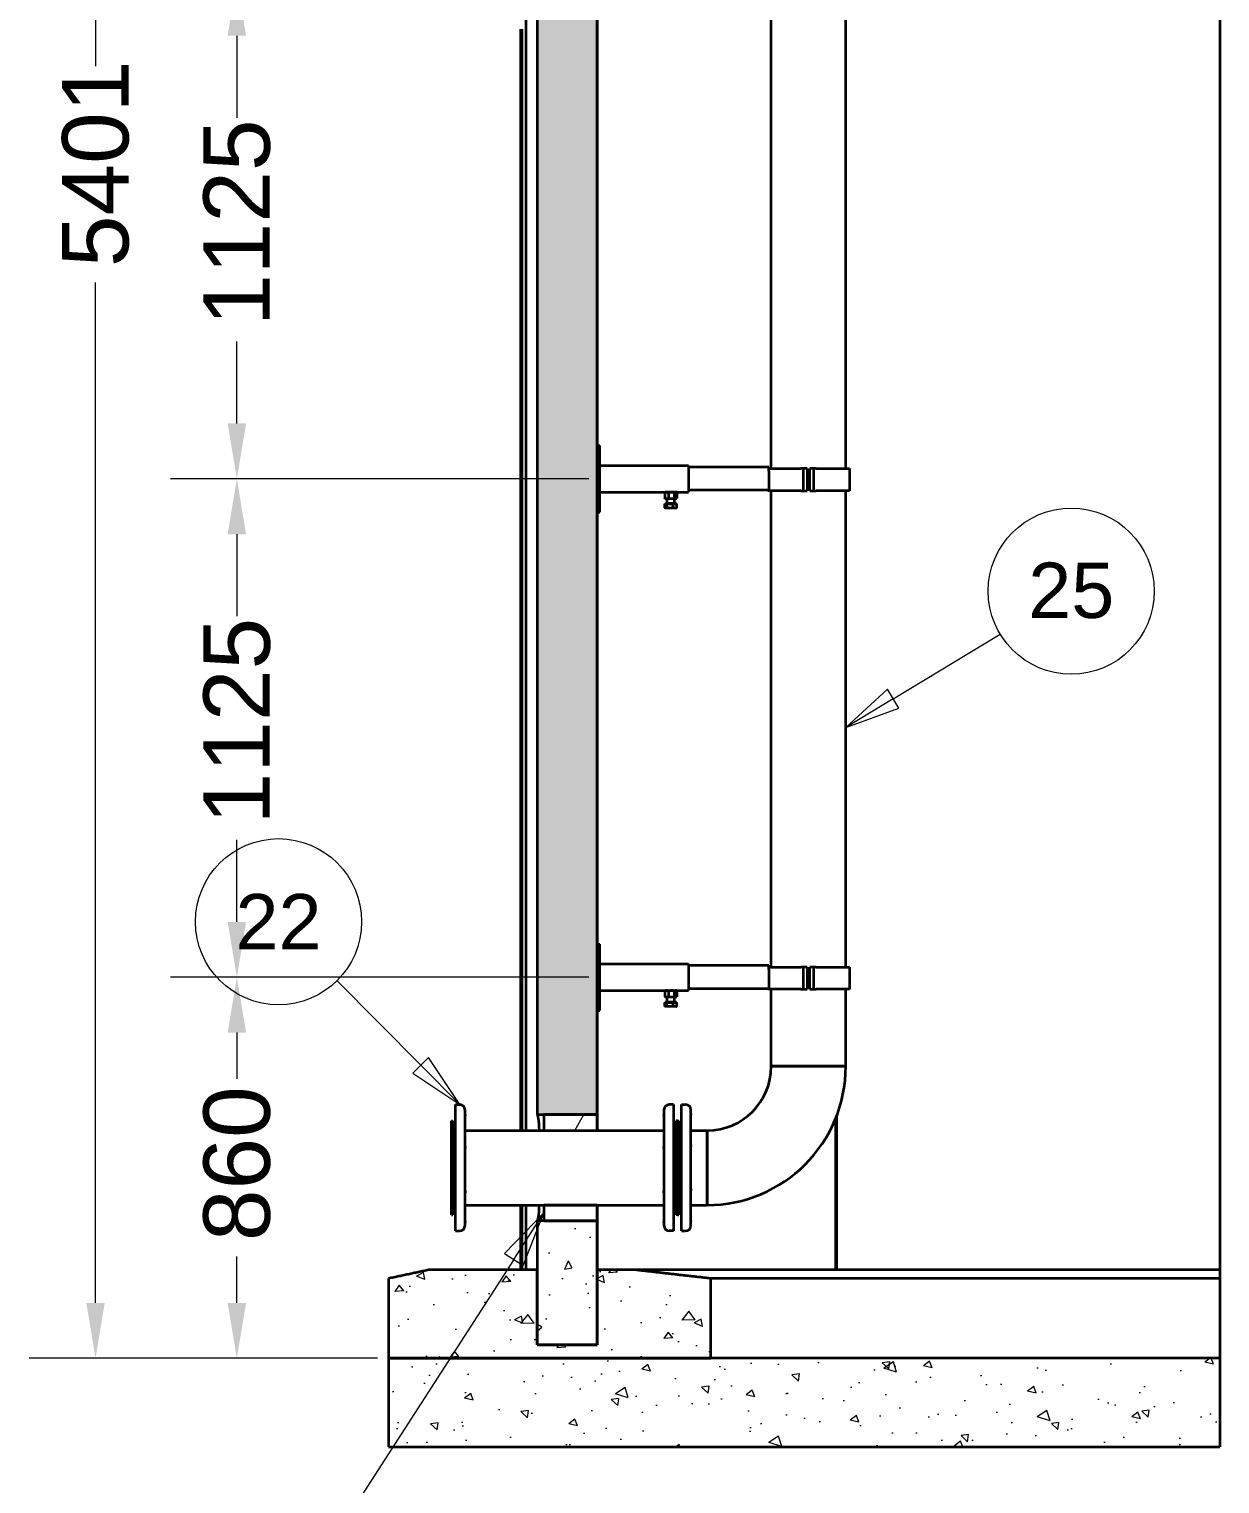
# Model space of a CAD drawing. Header units: millimetres. Extents: x 0 to 42050, y 0 to 29700.
# Drawn here: x 27294 to 29983, y 20671 to 23954 of the extents above; entities that cross this region are included whole.
import ezdxf

# ---------------------------------------------------------------- set-up
doc = ezdxf.new("R2010")
doc.units = ezdxf.units.MM
doc.header["$LTSCALE"] = 50
for name, color, linetype, lineweight in [('Dimension', 7, 'Continuous', 18), ('Hatch', 7, 'Continuous', 18), ('Symbol', 7, 'Continuous', 18), ('Visible', 7, 'Continuous', 35)]:
    doc.layers.add(name, color=color, linetype=linetype, lineweight=lineweight)
doc.styles.add('Note Text', font='arial.ttf')
doc.styles.add('Title', font='arial.ttf')
doc.dimstyles.new('Default - Method 2b', dxfattribs={"dimscale": 50, "dimtxt": 3, "dimasz": 2.5, "dimexe": 3, "dimexo": 0.5, "dimgap": 0.7, "dimtad": 0, "dimtoh": 1, "dimdec": 1, "dimrnd": 1e-08, "dimtxsty": 'Title', "dimcen": 0.09, "dimdle": 10, "dimclrd": 256, "dimclre": 256, "dimclrt": 7, "dimadec": 0, "dimazin": 2, "dimtfac": 0.833333, "dimtdec": 1, "dimtmove": 0, "dimatfit": 3, "dimfxl": 1, "dimtolj": 1, "dimlwd": -1, "dimlwe": -1, "dimarcsym": 0})
pattern_1 = [(95, (0, 0), (148.45785, 124.5709), [20.1873, -222.0602]), (40, (0, 0), (-169.5711, 116.7547), [16.1498, -177.6481]), (145.45144, (12.37, 10.38), (-21.1133, 241.3256), [17.1566, -188.7221]), (91.1842, (-38.07, 38.07), (234.6283, 171.6226), [30.281, -333.0903]), (141.6356, (-18.5, 52.37), (-7.5097, 363.2936), [25.7348, -283.0833]), (36.1842, (-38.07, 38.07), (-7.5097, 363.2936), [24.2247, -266.4722]), (66, (-9.52, 47.58), (190.23735, 36.9784), [20.1873, -222.0602]), (11, (-9.52, 47.58), (-91.7064, 184.3257), [16.1498, -177.6481]), (116.45144, (6.34, 50.66), (98.5309, 221.3041), [17.1566, -188.7221]), (82.5, (0, 0), (-61.04452, 65.67324), [0, -175.49482, 0, -180.33977, 0, -178.32105]), (52.5, (0, 0), (-24.99804, 125.13681), [0, -102.8206, 0, -171.45737, 0, -67.96387]), (12.5, (-42.44, -42.44), (105.89395, 97.30832), [0, -67.29096, 0, -209.9478, 0, -278.58458]), (2.5, (-61.48, -61.48), (91.94367, 130.04915), [0, -87.47825, 0, -139.42687, 0, -197.83542])]
pattern_2 = [(60, (0, 0), (-137.4815, 79.37505), [])]

# ---------------------------------------------------------------- blocks, each defined once
blk = doc.blocks.new('*D51')
at = {"layer": 'Defpoints', "color": 0, "transparency": 16777216}
for p in [(27443.8, 26355.4), (29427.6, 26355.4), (28105.6, 20954.4)]:
    blk.add_point(p, dxfattribs=at)
at = {"layer": 'Dimension', "transparency": 16777216}
for p, q in [((29402.6, 26355.4), (27293.8, 26355.4)), ((27443.8, 26230.4), (27443.8, 23871)), ((27443.8, 21079.4), (27443.8, 23382.1)), ((28080.6, 20954.4), (27293.8, 20954.4))]:
    blk.add_line(p, q, dxfattribs=at)
for points in [[(27423, 26230.4), (27464.6, 26230.4), (27443.8, 26355.4)], [(27423, 21079.4), (27464.6, 21079.4), (27443.8, 20954.4)]]:
    blk.add_solid(points, dxfattribs=at)
at = {"layer": 'Dimension', "color": 7, "transparency": 16777216, "insert": (27520.4, 23417.1), "char_height": 150, "attachment_point": 7, "rotation": 90, "style": 'Title'}
blk.add_mtext('\\A1;5401', dxfattribs=at)
blk = doc.blocks.new('Balloon12')
at = {"layer": 'Symbol'}
for p, q in [((569.125, 425.646), (567.349, 423.817)), ((567.769, 423.546), (569.125, 425.646)), ((568.189, 423.274), (569.125, 425.646)), ((567.349, 423.817), (568.189, 423.274)), ((567.769, 423.546), (558.731, 409.555))]:
    blk.add_line(p, q, dxfattribs=at)
at = {"layer": 'Symbol', "flags": 128}
blk.add_lwpolyline([(568.189, 423.274), (569.125, 425.646), (567.349, 423.817), (568.189, 423.274)], dxfattribs=at)
at = {"layer": 'Symbol'}
blk.add_circle((556.702, 406.415), 3.75, dxfattribs=at)
blk.add_solid([(568.189, 423.274), (569.125, 425.646), (567.349, 423.817), (568.189, 423.274)], dxfattribs=at)
at = {"layer": 'Symbol', "insert": (556.702, 406.415), "char_height": 2.5, "attachment_point": 5, "style": 'Note Text'}
blk.add_mtext('17', dxfattribs=at)
blk = doc.blocks.new('Balloon13')
at = {"layer": 'Symbol'}
for p, q in [((563.565, 432.312), (559.77, 436.14)), ((563.92, 432.664), (563.21, 431.96)), ((563.565, 432.312), (565.325, 430.537)), ((565.325, 430.537), (563.92, 432.664)), ((563.21, 431.96), (565.325, 430.537))]:
    blk.add_line(p, q, dxfattribs=at)
at = {"layer": 'Symbol', "flags": 128}
blk.add_lwpolyline([(563.21, 431.96), (565.325, 430.537), (563.92, 432.664), (563.21, 431.96)], dxfattribs=at)
at = {"layer": 'Symbol'}
blk.add_circle((557.14, 438.793), 3.75, dxfattribs=at)
blk.add_solid([(563.21, 431.96), (565.325, 430.537), (563.92, 432.664), (563.21, 431.96)], dxfattribs=at)
at = {"layer": 'Symbol', "insert": (557.14, 438.793), "char_height": 2.5, "attachment_point": 5, "style": 'Note Text'}
blk.add_mtext('22', dxfattribs=at)
blk = doc.blocks.new('Balloon14')
at = {"layer": 'Symbol'}
for p, q in [((584.898, 448.859), (589.735, 451.78)), ((584.64, 449.287), (582.758, 447.567)), ((585.157, 448.431), (584.64, 449.287)), ((584.898, 448.859), (582.758, 447.567)), ((582.758, 447.567), (585.157, 448.431))]:
    blk.add_line(p, q, dxfattribs=at)
at = {"layer": 'Symbol', "flags": 128}
blk.add_lwpolyline([(584.64, 449.287), (582.758, 447.567), (585.157, 448.431), (584.64, 449.287)], dxfattribs=at)
at = {"layer": 'Symbol'}
blk.add_circle((592.94, 453.716), 3.75, dxfattribs=at)
blk.add_solid([(584.64, 449.287), (582.758, 447.567), (585.157, 448.431), (584.64, 449.287)], dxfattribs=at)
at = {"layer": 'Symbol', "insert": (592.94, 453.737), "char_height": 2.5, "attachment_point": 5, "style": 'Note Text'}
blk.add_mtext('25', dxfattribs=at)
blk = doc.blocks.new('*D88')
at = {"layer": 'Defpoints', "color": 0, "transparency": 16777216}
for p in [(27762.9, 21814.4), (28582.8, 21814.4), (28105.6, 20954.4)]:
    blk.add_point(p, dxfattribs=at)
at = {"layer": 'Dimension', "transparency": 16777216}
for p, q in [((28557.8, 21814.4), (27612.9, 21814.4)), ((27762.9, 21689.4), (27762.9, 21584.9)), ((27762.9, 21079.4), (27762.9, 21183.8)), ((28080.6, 20954.4), (27612.9, 20954.4))]:
    blk.add_line(p, q, dxfattribs=at)
for points in [[(27742.1, 21689.4), (27783.8, 21689.4), (27762.9, 21814.4)], [(27742.1, 21079.4), (27783.8, 21079.4), (27762.9, 20954.4)]]:
    blk.add_solid(points, dxfattribs=at)
at = {"layer": 'Dimension', "color": 7, "transparency": 16777216, "insert": (27839.5, 21218.8), "char_height": 150, "attachment_point": 7, "rotation": 90, "style": 'Title'}
blk.add_mtext('\\A1;860', dxfattribs=at)
blk = doc.blocks.new('*D89')
at = {"layer": 'Defpoints', "color": 0, "transparency": 16777216}
for p in [(27762.9, 22939.4), (28576.8, 22939.4), (28576.8, 21814.4)]:
    blk.add_point(p, dxfattribs=at)
at = {"layer": 'Dimension', "transparency": 16777216}
for p, q in [((28551.8, 22939.4), (27612.9, 22939.4)), ((27762.9, 22814.4), (27762.9, 22629.3)), ((27762.9, 21939.4), (27762.9, 22124.4)), ((28551.8, 21814.4), (27612.9, 21814.4))]:
    blk.add_line(p, q, dxfattribs=at)
for points in [[(27742.1, 22814.4), (27783.8, 22814.4), (27762.9, 22939.4)], [(27742.1, 21939.4), (27783.8, 21939.4), (27762.9, 21814.4)]]:
    blk.add_solid(points, dxfattribs=at)
at = {"layer": 'Dimension', "color": 7, "transparency": 16777216, "insert": (27839.5, 22159.4), "char_height": 150, "attachment_point": 7, "rotation": 90, "style": 'Title'}
blk.add_mtext('\\A1;1125', dxfattribs=at)
blk = doc.blocks.new('*D90')
at = {"layer": 'Defpoints', "color": 0, "transparency": 16777216}
for p in [(27762.9, 24064.4), (28582.8, 24064.4), (28582.8, 22939.4)]:
    blk.add_point(p, dxfattribs=at)
at = {"layer": 'Dimension', "transparency": 16777216}
for p, q in [((28557.8, 24064.4), (27612.9, 24064.4)), ((27762.9, 23939.4), (27762.9, 23754.3)), ((27762.9, 23064.4), (27762.9, 23249.4)), ((28557.8, 22939.4), (27612.9, 22939.4))]:
    blk.add_line(p, q, dxfattribs=at)
for points in [[(27742.1, 23939.4), (27783.8, 23939.4), (27762.9, 24064.4)], [(27742.1, 23064.4), (27783.8, 23064.4), (27762.9, 22939.4)]]:
    blk.add_solid(points, dxfattribs=at)
at = {"layer": 'Dimension', "color": 7, "transparency": 16777216, "insert": (27839.5, 23284.4), "char_height": 150, "attachment_point": 7, "rotation": 90, "style": 'Title'}
blk.add_mtext('\\A1;1125', dxfattribs=at)

msp = doc.modelspace()

# ---------------------------------------------------------------- hatches: boundary and pattern name
at = {"layer": 'Hatch'}
h = msp.add_hatch(dxfattribs=at)
h.set_pattern_fill('AR-CONC', color=256, scale=26.916384, angle=45, style=0)
h.set_pattern_definition(pattern_1)
h.paths.add_polyline_path([(28441.39, 21504.35), (28576.27, 21504.35), (28576.27, 27014.35), (28441.39, 27014.35)])
h = msp.add_hatch(dxfattribs=at)
h.set_pattern_fill('ANSI31', color=256, scale=1270, angle=14.99998, style=0)
h.set_pattern_definition(pattern_2)
h.paths.add_polyline_path([(28456.27, 21504.35), (28456.27, 21468.5), (28576.27, 21468.5), (28576.27, 21504.35)])
h = msp.add_hatch(dxfattribs=at)
h.set_pattern_fill('ANSI31', color=256, scale=1270, angle=14.99998, style=0)
h.set_pattern_definition(pattern_2)
h.paths.add_polyline_path([(28456.27, 21300.2), (28456.27, 21264.35), (28576.27, 21264.35), (28576.27, 21300.2)])
h = msp.add_hatch(dxfattribs=at)
h.set_pattern_fill('AR-CONC', color=256, scale=26.916384, angle=45, style=0)
h.set_pattern_definition(pattern_1)
h.paths.add_polyline_path([(28576.27, 21264.35), (28441.39, 21264.35), (28441.39, 20984.35), (28576.27, 20984.35)])
h = msp.add_hatch(dxfattribs=at)
h.set_pattern_fill('AR-CONC', color=256, scale=26.916384, angle=135.00021, style=0)
h.set_pattern_definition([(185.0002, (0, 0), (-124.5715, 148.4574), [20.1873, -222.0602]), (130.0002, (0, 0), (-116.7541, -169.5715), [16.1498, -177.6481]), (235.45165, (-10.38, 12.37), (-241.3256, -21.1141), [17.1566, -188.7221]), (181.1844, (-38.07, -38.07), (-171.6234, 234.6277), [30.281, -333.0903]), (231.63585, (-52.37, -18.5), (-363.2936, -7.511), [25.7348, -283.0833]), (126.1844, (-38.07, -38.07), (-363.2935, -7.511), [24.2247, -266.4722]), (156.0002, (-47.58, -9.52), (-36.9791, 190.2372), [20.1873, -222.0602]), (101.0002, (-47.58, -9.52), (-184.3253, -91.7071), [16.1498, -177.6481]), (206.45166, (-50.66, 6.34), (-221.3044, 98.5301), [17.1566, -188.7221]), (172.5002, (0, 0), (-65.67301, -61.04477), [0, -175.49482, 0, -180.33977, 0, -178.32105]), (142.5002, (0, 0), (-125.13672, -24.9985), [0, -102.8206, 0, -171.45737, 0, -67.96387]), (102.5002, (42.44, -42.44), (-97.3087, 105.89359), [0, -67.29096, 0, -209.9478, 0, -278.58458]), (92.5002, (61.48, -61.48), (-130.0495, 91.9432), [0, -87.47825, 0, -139.42687, 0, -197.8354])])
h.paths.add_polyline_path([(28105.56, 20954.35), (28833.32, 20954.35), (28833.32, 21134.35), (28657.61, 21154.35), (28576.27, 21154.35), (28576.27, 20984.35), (28441.39, 20984.35), (28441.39, 21154.35), (28198.99, 21154.35), (28105.56, 21134.35)])
h = msp.add_hatch(dxfattribs=at)
h.set_pattern_fill('AR-CONC', color=256, scale=26.916384, angle=116.24954, style=0)
h.set_pattern_definition([(166.24954, (0, 0), (-70.2383, 180.6218), [20.1873, -222.0602]), (111.24954, (0, 0), (-165.0664, -123.0411), [16.1498, -177.6481]), (216.701, (-5.85, 15.05), (-235.3047, 57.5807), [17.1566, -188.7221]), (162.43374, (-48.28, -23.8), (-87.0936, 277.3436), [30.281, -333.0903]), (212.8852, (-55.54, -0.7), (-346.4267, 109.6685), [25.7348, -283.0833]), (107.4337, (-48.28, -23.8), (-346.4267, 109.6685), [24.2247, -266.4722]), (137.24954, (-48.12, 6.28), (26.1354, 192.0276), [20.1873, -222.0602]), (82.24954, (-48.12, 6.28), (-204.0218, -27.5884), [16.1498, -177.6481]), (187.701, (-45.94, 22.29), (-177.8864, 164.4392), [17.1566, -188.7221]), (153.74954, (0, 0), (-81.81038, -36.69427), [0, -175.49482, 0, -180.33977, 0, -178.32105]), (123.74954, (0, 0), (-126.53104, 16.55353), [0, -102.8206, 0, -171.45737, 0, -67.96387]), (83.74954, (26.55, -53.834), (-58.10463, 131.55337), [0, -67.29096, 0, -209.9478, 0, -278.58458]), (73.74954, (38.45, -77.97), (-93.5921, 128.8679), [0, -87.47825, 0, -139.42687, 0, -197.8354])])
h.paths.add_polyline_path([(29982.69, 20954.35), (29982.69, 20754.35), (28105.56, 20754.35), (28105.56, 20954.35), (28833.32, 20954.35)])

# ---------------------------------------------------------------- linework, layer by layer
at = {"layer": 'Visible', "color": 9, "true_color": 0xc0c0c0}
for p, q in [((28416.27, 21468.5), (28416.27, 27014.35)), ((28441.39, 27014.35), (28441.39, 21504.35)), ((28576.27, 21504.35), (28576.27, 27014.35)), ((29982.69, 26714.35), (29982.69, 21154.35)), ((28577.06, 23014.35), (28577.06, 23989.35)), ((28403.86, 21468.5), (28403.86, 23954.35)), ((28407.02, 21468.5), (28407.02, 23954.35)), ((28577.06, 21889.35), (28577.06, 22864.35)), ((28577.06, 21468.5), (28577.06, 21739.35)), ((28441.39, 21504.35), (28576.27, 21504.35)), ((29115.41, 21154.35), (29115.41, 21496.77)), ((29117.71, 21154.35), (29117.71, 21502.67)), ((28403.86, 21154.35), (28403.86, 21300.2)), ((28407.02, 21154.35), (28407.02, 21300.2)), ((28416.27, 21154.35), (28416.27, 21300.2)), ((28577.06, 21154.35), (28577.06, 21300.2)), ((28576.27, 21264.35), (28441.39, 21264.35)), ((28441.39, 21264.35), (28441.39, 20984.35)), ((28576.27, 20984.35), (28576.27, 21264.35)), ((28441.39, 21154.35), (28198.99, 21154.35)), ((28441.39, 20984.35), (28441.39, 21154.35)), ((28657.61, 21154.35), (28576.27, 21154.35)), ((28576.27, 21154.35), (28576.27, 20984.35)), ((29982.69, 21154.35), (28657.61, 21154.35)), ((28105.56, 21134.35), (28105.56, 20954.35)), ((28833.32, 20954.35), (28833.32, 21134.35)), ((29982.69, 21134.35), (28833.32, 21134.35)), ((29982.69, 21134.35), (29982.69, 20954.35)), ((28441.39, 20984.35), (28576.27, 20984.35)), ((28576.27, 20984.35), (28441.39, 20984.35)), ((28105.56, 20954.35), (28833.32, 20954.35)), ((29982.69, 20954.35), (28105.56, 20954.35)), ((28105.56, 20954.35), (28105.56, 20754.35)), ((29982.69, 20954.35), (29982.69, 20754.35)), ((28105.56, 20754.35), (29982.69, 20754.35))]:
    msp.add_line(p, q, dxfattribs=at)
at = {"layer": 'Visible'}
for p, q in [((28969.62, 22962.35), (28969.62, 24037.35)), ((29137.92, 22962.35), (29137.92, 24037.35)), ((28576.77, 23014.35), (28582.77, 23014.35)), ((28576.77, 22864.35), (28576.77, 23014.35)), ((28582.77, 22864.35), (28582.77, 23014.35)), ((28582.77, 22969.35), (28782.77, 22969.35)), ((28782.77, 22967.35), (28782.77, 22969.35)), ((28782.77, 22967.35), (28782.77, 22911.35)), ((28782.77, 22966.35), (28964.41, 22966.35)), ((28964.41, 22956.85), (28964.41, 22966.35)), ((28964.41, 22962.35), (29036.29, 22962.35)), ((28964.41, 22956.85), (28964.41, 22913.35)), ((29042.77, 22962.35), (29036.29, 22962.35)), ((29042.77, 22912.35), (29042.77, 22962.35)), ((29050.77, 22962.35), (29042.77, 22962.35)), ((29050.77, 22962.35), (29050.77, 22912.35)), ((29064.77, 22962.35), (29056.77, 22962.35)), ((29056.77, 22912.35), (29056.77, 22962.35)), ((29064.77, 22962.35), (29064.77, 22912.35)), ((29071.26, 22962.35), (29064.77, 22962.35)), ((29071.26, 22962.35), (29145.92, 22962.35)), ((29145.92, 22962.35), (29145.92, 22912.35)), ((28582.77, 22909.35), (28782.77, 22909.35)), ((28729.09, 22908.68), (28729.09, 22895.53)), ((28730.77, 22909.35), (28729.93, 22909.04)), ((28730.77, 22894.85), (28729.93, 22895.16)), ((28730.77, 22894.85), (28733.46, 22894.85)), ((28733.46, 22894.85), (28744.67, 22894.85)), ((28734.77, 22883.35), (28734.77, 22894.85)), ((28737.83, 22908.68), (28737.83, 22895.53)), ((28744.67, 22894.85), (28753.98, 22894.85)), ((28750.77, 22883.35), (28750.77, 22894.85)), ((28751.51, 22895.53), (28751.51, 22908.68)), ((28753.98, 22894.85), (28754.77, 22894.85)), ((28754.77, 22909.35), (28755.62, 22909.04)), ((28754.77, 22894.85), (28755.62, 22895.16)), ((28756.46, 22908.68), (28756.46, 22895.53)), ((28964.41, 22913.35), (28782.77, 22913.35)), ((28782.77, 22909.35), (28782.77, 22911.35)), ((28961.62, 22913.35), (28961.62, 22912.35)), ((29036.29, 22912.35), (28961.62, 22912.35)), ((28969.62, 21837.35), (28969.62, 22912.35)), ((29036.29, 22912.35), (29042.77, 22912.35)), ((29042.77, 22912.35), (29050.77, 22912.35)), ((29056.77, 22912.35), (29064.77, 22912.35)), ((29064.77, 22912.35), (29071.26, 22912.35)), ((29145.92, 22912.35), (29071.26, 22912.35)), ((29137.92, 21837.35), (29137.92, 22912.35)), ((28576.77, 22864.35), (28582.77, 22864.35)), ((28729.06, 22874.03), (28729.06, 22882.55)), ((28729.06, 22882.55), (28731.62, 22882.55)), ((28730.77, 22873.35), (28729.86, 22873.68)), ((28754.77, 22883.35), (28730.77, 22883.35)), ((28730.77, 22882.55), (28730.77, 22883.35)), ((28731.62, 22873.35), (28730.77, 22873.35)), ((28731.62, 22882.55), (28734.18, 22882.55)), ((28741.03, 22873.35), (28731.62, 22873.35)), ((28734.18, 22874.03), (28734.18, 22882.55)), ((28734.18, 22882.55), (28741.03, 22882.55)), ((28741.03, 22882.55), (28747.88, 22882.55)), ((28752.18, 22873.35), (28741.03, 22873.35)), ((28747.88, 22882.55), (28752.18, 22882.55)), ((28747.88, 22874.03), (28747.88, 22882.55)), ((28752.18, 22882.55), (28756.48, 22882.55)), ((28754.77, 22873.35), (28752.18, 22873.35)), ((28754.77, 22882.55), (28754.77, 22883.35)), ((28754.77, 22873.35), (28755.68, 22873.68)), ((28756.48, 22874.03), (28756.48, 22882.55)), ((28576.77, 21889.35), (28582.77, 21889.35)), ((28576.77, 21739.35), (28576.77, 21889.35)), ((28582.77, 21739.35), (28582.77, 21889.35)), ((28582.77, 21844.35), (28782.77, 21844.35)), ((28782.77, 21842.35), (28782.77, 21844.35)), ((28782.77, 21842.35), (28782.77, 21786.35)), ((28782.77, 21841.35), (28964.41, 21841.35)), ((28964.41, 21831.85), (28964.41, 21841.35)), ((28964.41, 21837.35), (29036.29, 21837.35)), ((29042.77, 21837.35), (29036.29, 21837.35)), ((29042.77, 21787.35), (29042.77, 21837.35)), ((29050.77, 21837.35), (29042.77, 21837.35)), ((29050.77, 21837.35), (29050.77, 21787.35)), ((29064.77, 21837.35), (29056.77, 21837.35)), ((29056.77, 21787.35), (29056.77, 21837.35)), ((29064.77, 21837.35), (29064.77, 21787.35)), ((29071.26, 21837.35), (29064.77, 21837.35)), ((29071.26, 21837.35), (29145.92, 21837.35)), ((29145.92, 21837.35), (29145.92, 21787.35)), ((28964.41, 21831.85), (28964.41, 21788.35)), ((28582.77, 21784.35), (28782.77, 21784.35)), ((28729.09, 21783.68), (28729.09, 21770.53)), ((28730.77, 21784.35), (28729.93, 21784.04)), ((28730.77, 21769.85), (28729.93, 21770.16)), ((28730.77, 21769.85), (28733.46, 21769.85)), ((28733.46, 21769.85), (28744.67, 21769.85)), ((28734.77, 21758.35), (28734.77, 21769.85)), ((28737.83, 21783.68), (28737.83, 21770.53)), ((28744.67, 21769.85), (28753.98, 21769.85)), ((28750.77, 21758.35), (28750.77, 21769.85)), ((28751.51, 21770.53), (28751.51, 21783.68)), ((28753.98, 21769.85), (28754.77, 21769.85)), ((28754.77, 21784.35), (28755.62, 21784.04)), ((28754.77, 21769.85), (28755.62, 21770.16)), ((28756.46, 21783.68), (28756.46, 21770.53)), ((28964.41, 21788.35), (28782.77, 21788.35)), ((28782.77, 21784.35), (28782.77, 21786.35)), ((28961.62, 21788.35), (28961.62, 21787.35)), ((29036.29, 21787.35), (28961.62, 21787.35)), ((28969.62, 21613.35), (28969.62, 21787.35)), ((29036.29, 21787.35), (29042.77, 21787.35)), ((29042.77, 21787.35), (29050.77, 21787.35)), ((29056.77, 21787.35), (29064.77, 21787.35)), ((29064.77, 21787.35), (29071.26, 21787.35)), ((29145.92, 21787.35), (29071.26, 21787.35)), ((29137.92, 21613.35), (29137.92, 21787.35)), ((28576.77, 21739.35), (28582.77, 21739.35)), ((28729.06, 21749.03), (28729.06, 21757.55)), ((28729.06, 21757.55), (28731.62, 21757.55)), ((28730.77, 21748.35), (28729.86, 21748.68)), ((28754.77, 21758.35), (28730.77, 21758.35)), ((28730.77, 21757.55), (28730.77, 21758.35)), ((28731.62, 21748.35), (28730.77, 21748.35)), ((28731.62, 21757.55), (28734.18, 21757.55)), ((28741.03, 21748.35), (28731.62, 21748.35)), ((28734.18, 21749.03), (28734.18, 21757.55)), ((28734.18, 21757.55), (28741.03, 21757.55)), ((28741.03, 21757.55), (28747.88, 21757.55)), ((28752.18, 21748.35), (28741.03, 21748.35)), ((28747.88, 21757.55), (28752.18, 21757.55)), ((28747.88, 21749.03), (28747.88, 21757.55)), ((28752.18, 21757.55), (28756.48, 21757.55)), ((28754.77, 21748.35), (28752.18, 21748.35)), ((28754.77, 21757.55), (28754.77, 21758.35)), ((28754.77, 21748.35), (28755.68, 21748.68)), ((28756.48, 21749.03), (28756.48, 21757.55)), ((29137.92, 21613.35), (28969.62, 21613.35)), ((28969.62, 21613.35), (29137.92, 21613.35)), ((28256.77, 21241.85), (28256.77, 21526.85)), ((28256.77, 21526.85), (28266.27, 21526.85)), ((28278.27, 21503.95), (28278.27, 21514.85)), ((28727.27, 21514.85), (28727.27, 21503.95)), ((28748.77, 21526.85), (28739.27, 21526.85)), ((28748.77, 21526.85), (28748.77, 21241.85)), ((28766.77, 21241.85), (28766.77, 21526.85)), ((28766.77, 21526.85), (28776.27, 21526.85)), ((28788.27, 21505.82), (28788.27, 21514.85)), ((28247.77, 21278.35), (28247.77, 21490.35)), ((28247.77, 21490.35), (28250.77, 21490.35)), ((28250.77, 21278.35), (28250.77, 21490.35)), ((28278.27, 21503.95), (28278.27, 21501.95)), ((28278.27, 21432), (28278.27, 21501.95)), ((28456.27, 21504.35), (28456.27, 21468.5)), ((28576.27, 21504.35), (28456.27, 21504.35)), ((28576.27, 21468.5), (28576.27, 21504.35)), ((28727.27, 21501.95), (28727.27, 21503.95)), ((28727.27, 21501.95), (28727.27, 21432)), ((28754.77, 21490.35), (28754.77, 21278.35)), ((28757.77, 21490.35), (28754.77, 21490.35)), ((28757.77, 21490.35), (28757.77, 21278.35)), ((28757.77, 21278.35), (28757.77, 21490.35)), ((28757.77, 21490.35), (28760.77, 21490.35)), ((28760.77, 21278.35), (28760.77, 21490.35)), ((28788.27, 21505.82), (28788.27, 21503.98)), ((28788.27, 21436.5), (28788.27, 21503.98)), ((28278.27, 21468.5), (28727.27, 21468.5)), ((28456.27, 21468.5), (28576.27, 21468.5)), ((28788.27, 21468.5), (28824.77, 21468.5)), ((28824.77, 21300.2), (28824.77, 21468.5)), ((28824.77, 21468.5), (28824.77, 21300.2)), ((28278.27, 21432), (28278.27, 21427.5)), ((28278.27, 21332.14), (28278.27, 21427.5)), ((28727.27, 21427.5), (28727.27, 21432)), ((28727.27, 21427.5), (28727.27, 21332.14)), ((28788.27, 21436.5), (28788.27, 21432.06)), ((28788.27, 21336.64), (28788.27, 21432.06)), ((28278.27, 21332.14), (28278.27, 21327.77)), ((28278.27, 21262.86), (28278.27, 21327.77)), ((28727.27, 21327.77), (28727.27, 21332.14)), ((28727.27, 21327.77), (28727.27, 21262.86)), ((28788.27, 21336.64), (28788.27, 21332.2)), ((28788.27, 21264.73), (28788.27, 21332.2)), ((28247.77, 21278.35), (28250.77, 21278.35)), ((28278.27, 21300.2), (28727.27, 21300.2)), ((28456.27, 21300.2), (28456.27, 21264.35)), ((28576.27, 21300.2), (28456.27, 21300.2)), ((28576.27, 21264.35), (28576.27, 21300.2)), ((28757.77, 21278.35), (28754.77, 21278.35)), ((28757.77, 21278.35), (28760.77, 21278.35)), ((28788.27, 21300.2), (28824.77, 21300.2)), ((28278.27, 21262.86), (28278.27, 21261.19)), ((28278.27, 21253.85), (28278.27, 21261.19)), ((28456.27, 21264.35), (28576.27, 21264.35)), ((28727.27, 21261.19), (28727.27, 21262.86)), ((28727.27, 21261.19), (28727.27, 21253.85)), ((28788.27, 21264.73), (28788.27, 21262.89)), ((28788.27, 21253.85), (28788.27, 21262.89)), ((28256.77, 21241.85), (28266.27, 21241.85)), ((28748.77, 21241.85), (28739.27, 21241.85)), ((28766.77, 21241.85), (28776.27, 21241.85))]:
    msp.add_line(p, q, dxfattribs=at)
for centre, radius, start, end in [((28824.77, 21613.35), 313.15, 270, 0), ((28824.77, 21613.35), 144.85, 270, 0), ((28266.27, 21514.85), 12, 0, 90), ((28739.27, 21514.85), 12, 90, 180), ((28776.27, 21514.85), 12, 0, 90), ((28261.77, 21475.35), 11, 117.03569, 180), ((28743.77, 21475.35), 11, 0, 62.96431), ((28771.77, 21475.35), 11, 117.03569, 180), ((28261.77, 21293.35), 11, 180, 242.96431), ((28743.77, 21293.35), 11, 297.03569, 0), ((28771.77, 21293.35), 11, 180, 242.96431), ((28266.27, 21253.85), 12, 270, 0), ((28739.27, 21253.85), 12, 180, 270), ((28776.27, 21253.85), 12, 270, 0)]:
    msp.add_arc(centre, radius, start, end, dxfattribs=at)
at = {"layer": 'Visible', "color": 9, "true_color": 0xc0c0c0}
for start_param, end_param in [(5.4895383, 6.2831853), (3.1415927, 3.9352396)]:
    msp.add_ellipse((28441.39, 21384.35), major_axis=(0, 120), ratio=0.0573097, start_param=start_param, end_param=end_param, dxfattribs=at)
at = {"layer": 'Visible'}
for points, weights in [([(28733.46, 22909.35), (28731.43, 22909.35), (28729.09, 22908.68)], [1, 1.11576506476, 1.15554960661]), ([(28729.09, 22908.68), (28729.53, 22908.9), (28729.93, 22909.04)], [1.15554960661, 1.14219616442, 1.12028299319]), ([(28729.93, 22895.16), (28729.53, 22895.31), (28729.09, 22895.53)], [1.12028299319, 1.14219616442, 1.15554960661]), ([(28729.09, 22895.53), (28731.43, 22894.85), (28733.46, 22894.85)], [1.15554960661, 1.11576506476, 1]), ([(28737.83, 22908.68), (28735.49, 22909.35), (28733.46, 22909.35)], [1.15554960661, 1.11576506476, 1]), ([(28733.46, 22894.85), (28735.49, 22894.85), (28737.83, 22895.53)], [1, 1.11576506476, 1.15554960661]), ([(28744.67, 22909.35), (28741.5, 22909.35), (28737.83, 22908.68)], [1, 1.11576506476, 1.15554960661]), ([(28737.83, 22895.53), (28741.5, 22894.85), (28744.67, 22894.85)], [1.15554960661, 1.11576506476, 1]), ([(28751.51, 22908.68), (28747.85, 22909.35), (28744.67, 22909.35)], [1.15554960661, 1.11576506476, 1]), ([(28744.67, 22894.85), (28747.85, 22894.85), (28751.51, 22895.53)], [1, 1.11576506476, 1.15554960661]), ([(28753.98, 22909.35), (28752.84, 22909.35), (28751.51, 22908.68)], [1, 1.11576506476, 1.15554960661]), ([(28751.51, 22895.53), (28752.84, 22894.85), (28753.98, 22894.85)], [1.15554960661, 1.11576506476, 1]), ([(28756.46, 22908.68), (28755.13, 22909.35), (28753.98, 22909.35)], [1.15554960661, 1.11576506476, 1]), ([(28753.98, 22894.85), (28755.13, 22894.85), (28756.46, 22895.53)], [1, 1.11576506476, 1.15554960661]), ([(28731.62, 22873.35), (28730.43, 22873.35), (28729.06, 22874.03)], [1, 1.04818815859, 1.01981541865]), ([(28734.18, 22874.03), (28732.81, 22873.35), (28731.62, 22873.35)], [1.01981541865, 1.04818815859, 1]), ([(28741.03, 22873.35), (28737.85, 22873.35), (28734.18, 22874.03)], [1, 1.04818815859, 1.01981541865]), ([(28747.88, 22874.03), (28744.21, 22873.35), (28741.03, 22873.35)], [1.01981541865, 1.04818815859, 1]), ([(28752.18, 22873.35), (28750.19, 22873.35), (28747.88, 22874.03)], [1, 1.04818815859, 1.01981541865]), ([(28756.48, 22874.03), (28754.18, 22873.35), (28752.18, 22873.35)], [1.01981541865, 1.04818815859, 1]), ([(28755.68, 22873.68), (28756.07, 22873.82), (28756.48, 22874.03)], [1.02990731041, 1.02822168758, 1.01981541865]), ([(28733.46, 21784.35), (28731.43, 21784.35), (28729.09, 21783.68)], [1, 1.11576506476, 1.15554960661]), ([(28729.09, 21783.68), (28729.53, 21783.9), (28729.93, 21784.04)], [1.15554960661, 1.14219616442, 1.12028299319]), ([(28729.93, 21770.16), (28729.53, 21770.31), (28729.09, 21770.53)], [1.12028299319, 1.14219616442, 1.15554960661]), ([(28729.09, 21770.53), (28731.43, 21769.85), (28733.46, 21769.85)], [1.15554960661, 1.11576506476, 1]), ([(28737.83, 21783.68), (28735.49, 21784.35), (28733.46, 21784.35)], [1.15554960661, 1.11576506476, 1]), ([(28733.46, 21769.85), (28735.49, 21769.85), (28737.83, 21770.53)], [1, 1.11576506476, 1.15554960661]), ([(28744.67, 21784.35), (28741.5, 21784.35), (28737.83, 21783.68)], [1, 1.11576506476, 1.15554960661]), ([(28737.83, 21770.53), (28741.5, 21769.85), (28744.67, 21769.85)], [1.15554960661, 1.11576506476, 1]), ([(28751.51, 21783.68), (28747.85, 21784.35), (28744.67, 21784.35)], [1.15554960661, 1.11576506476, 1]), ([(28744.67, 21769.85), (28747.85, 21769.85), (28751.51, 21770.53)], [1, 1.11576506476, 1.15554960661]), ([(28753.98, 21784.35), (28752.84, 21784.35), (28751.51, 21783.68)], [1, 1.11576506476, 1.15554960661]), ([(28751.51, 21770.53), (28752.84, 21769.85), (28753.98, 21769.85)], [1.15554960661, 1.11576506476, 1]), ([(28756.46, 21783.68), (28755.13, 21784.35), (28753.98, 21784.35)], [1.15554960661, 1.11576506476, 1]), ([(28753.98, 21769.85), (28755.13, 21769.85), (28756.46, 21770.53)], [1, 1.11576506476, 1.15554960661]), ([(28731.62, 21748.35), (28730.43, 21748.35), (28729.06, 21749.03)], [1, 1.04818815859, 1.01981541865]), ([(28734.18, 21749.03), (28732.81, 21748.35), (28731.62, 21748.35)], [1.01981541865, 1.04818815859, 1]), ([(28741.03, 21748.35), (28737.85, 21748.35), (28734.18, 21749.03)], [1, 1.04818815859, 1.01981541865]), ([(28747.88, 21749.03), (28744.21, 21748.35), (28741.03, 21748.35)], [1.01981541865, 1.04818815859, 1]), ([(28752.18, 21748.35), (28750.19, 21748.35), (28747.88, 21749.03)], [1, 1.04818815859, 1.01981541865]), ([(28756.48, 21749.03), (28754.18, 21748.35), (28752.18, 21748.35)], [1.01981541865, 1.04818815859, 1]), ([(28755.68, 21748.68), (28756.07, 21748.82), (28756.48, 21749.03)], [1.02990731041, 1.02822168758, 1.01981541865])]:
    msp.add_rational_spline(points, weights, degree=2, dxfattribs=at)
for points, knots in [([(28278.27, 21501.95), (28278.27, 21502.14), (28278.27, 21502.33), (28278.27, 21502.99), (28278.27, 21503.38), (28278.27, 21503.78), (28278.27, 21503.88), (28278.27, 21503.95)], [-2.19527918, -2.19527918, -2.19527918, -2.19527918, -2.09934923, -2.09934923, -1.8229843, -1.8229843, -1.70977025, -1.70977025, -1.70977025, -1.70977025]), ([(28727.27, 21503.95), (28727.27, 21503.89), (28727.27, 21503.81), (28727.28, 21503.45), (28727.28, 21503.07), (28727.27, 21502.39), (28727.27, 21502.18), (28727.27, 21501.95)], [-2.19527918, -2.19527918, -2.19527918, -2.19527918, -2.09934923, -2.09934923, -1.8229843, -1.8229843, -1.70977025, -1.70977025, -1.70977025, -1.70977025]), ([(28788.27, 21503.98), (28788.27, 21504.16), (28788.27, 21504.34), (28788.27, 21504.96), (28788.27, 21505.32), (28788.27, 21505.67), (28788.27, 21505.76), (28788.27, 21505.82)], [-2.19527918, -2.19527918, -2.19527918, -2.19527918, -2.09934923, -2.09934923, -1.8229843, -1.8229843, -1.70977025, -1.70977025, -1.70977025, -1.70977025]), ([(28278.27, 21427.5), (28278.27, 21427.81), (28278.27, 21428.13), (28278.27, 21429.34), (28278.27, 21430.21), (28278.27, 21431.36), (28278.27, 21431.69), (28278.27, 21432)], [-2.19527918, -2.19527918, -2.19527918, -2.19527918, -2.09934923, -2.09934923, -1.8229843, -1.8229843, -1.70977025, -1.70977025, -1.70977025, -1.70977025]), ([(28727.27, 21432), (28727.27, 21431.74), (28727.27, 21431.46), (28727.28, 21430.37), (28727.28, 21429.5), (28727.27, 21428.24), (28727.27, 21427.87), (28727.27, 21427.5)], [-2.19527918, -2.19527918, -2.19527918, -2.19527918, -2.09934923, -2.09934923, -1.8229843, -1.8229843, -1.70977025, -1.70977025, -1.70977025, -1.70977025]), ([(28788.27, 21432.06), (28788.27, 21432.38), (28788.27, 21432.69), (28788.27, 21433.89), (28788.27, 21434.75), (28788.27, 21435.88), (28788.27, 21436.2), (28788.27, 21436.5)], [-2.19527918, -2.19527918, -2.19527918, -2.19527918, -2.09934923, -2.09934923, -1.8229843, -1.8229843, -1.70977025, -1.70977025, -1.70977025, -1.70977025]), ([(28278.27, 21327.77), (28278.27, 21328.02), (28278.27, 21328.29), (28278.27, 21329.33), (28278.27, 21330.17), (28278.27, 21331.41), (28278.27, 21331.77), (28278.27, 21332.14)], [-2.19527918, -2.19527918, -2.19527918, -2.19527918, -2.09934923, -2.09934923, -1.8229843, -1.8229843, -1.70977025, -1.70977025, -1.70977025, -1.70977025]), ([(28727.27, 21332.14), (28727.27, 21331.83), (28727.27, 21331.52), (28727.28, 21330.33), (28727.28, 21329.49), (28727.27, 21328.38), (28727.27, 21328.07), (28727.27, 21327.77)], [-2.19527918, -2.19527918, -2.19527918, -2.19527918, -2.09934923, -2.09934923, -1.8229843, -1.8229843, -1.70977025, -1.70977025, -1.70977025, -1.70977025]), ([(28788.27, 21332.2), (28788.27, 21332.31), (28788.27, 21332.43), (28788.27, 21333.71), (28788.27, 21335.02), (28788.27, 21336.48), (28788.27, 21336.56), (28788.27, 21336.64)], [-3.22529875, -3.22529875, -3.22529875, -3.22529875, -3.17709695, -3.17709695, -2.68834505, -2.68834505, -2.65935601, -2.65935601, -2.65935601, -2.65935601]), ([(28278.27, 21261.19), (28278.27, 21261.21), (28278.27, 21261.23), (28278.27, 21261.49), (28278.27, 21261.99), (28278.27, 21262.77), (28278.27, 21262.82), (28278.27, 21262.86)], [-3.22529875, -3.22529875, -3.22529875, -3.22529875, -3.17709695, -3.17709695, -2.68834505, -2.68834505, -2.65935601, -2.65935601, -2.65935601, -2.65935601]), ([(28727.27, 21262.86), (28727.27, 21262.69), (28727.27, 21262.53), (28727.28, 21261.94), (28727.28, 21261.61), (28727.27, 21261.31), (28727.27, 21261.24), (28727.27, 21261.19)], [-2.19527918, -2.19527918, -2.19527918, -2.19527918, -2.09934923, -2.09934923, -1.8229843, -1.8229843, -1.70977025, -1.70977025, -1.70977025, -1.70977025]), ([(28788.27, 21262.89), (28788.27, 21262.94), (28788.27, 21263.01), (28788.27, 21263.32), (28788.27, 21263.67), (28788.27, 21264.31), (28788.27, 21264.51), (28788.27, 21264.73)], [-2.19527918, -2.19527918, -2.19527918, -2.19527918, -2.09934923, -2.09934923, -1.8229843, -1.8229843, -1.70977025, -1.70977025, -1.70977025, -1.70977025])]:
    msp.add_open_spline(points, degree=3, knots=knots, dxfattribs=at)
at = {"layer": 'Visible', "color": 9, "true_color": 0xc0c0c0}
for points, weights in [([(28198.99, 21154.35), (28152.54, 21144.41), (28105.56, 21134.35)], [1, 1.00001556455, 1]), ([(28833.32, 21134.35), (28746.45, 21144.24), (28657.61, 21154.35)], [1, 1.00006372331, 1]), ([(29982.69, 21154.35), (29982.69, 21143.98), (29982.69, 21134.35)], [1, 1.00021132431, 1])]:
    msp.add_rational_spline(points, weights, degree=2, dxfattribs=at)

# ---------------------------------------------------------------- block references
at = {"layer": 'Symbol', "xscale": 50, "yscale": 50, "zscale": 50}
for name in ['Balloon14', 'Balloon13', 'Balloon12']:
    msp.add_blockref(name, (0, 0), dxfattribs=at)

# ---------------------------------------------------------------- dimensions: what is measured, and where the dimension line sits
at = {"layer": 'Dimension'}
for base, p1, p2, override, picture, middle in [((27443.78, 26355.35), (28105.56, 20954.35), (29427.62, 26355.35), {"dimgap": 0.7, "dimtoh": 0, "dimdec": 0, "dimtol": 0, "dimlim": 0, "dimtp": 0, "dimtm": 0, "dimtdec": 0, "dimtofl": 0, "dimatfit": 1}, '*D51', (27443.78, 23626.55)), ((27762.94, 24064.35), (28582.77, 22939.35), (28582.77, 24064.35), {"dimgap": 0.7, "dimtoh": 0, "dimdec": 1, "dimtol": 0, "dimlim": 0, "dimtp": 0, "dimtm": 0, "dimtdec": 1, "dimtofl": 0, "dimatfit": 1}, '*D90', (27762.94, 23501.85)), ((27762.94, 22939.35), (28576.77, 21814.35), (28576.77, 22939.35), {"dimgap": 0.7, "dimtoh": 0, "dimdec": 1, "dimtol": 0, "dimlim": 0, "dimtp": 0, "dimtm": 0, "dimtdec": 1, "dimtofl": 0, "dimatfit": 1}, '*D89', (27762.94, 22376.85)), ((27762.94, 21814.35), (28105.56, 20954.35), (28582.77, 21814.35), {"dimgap": 0.7, "dimtoh": 0, "dimdec": 1, "dimtol": 0, "dimlim": 0, "dimtp": 0, "dimtm": 0, "dimtdec": 1, "dimtofl": 0, "dimatfit": 1}, '*D88', (27762.94, 21384.35))]:
    dim = msp.add_linear_dim(base=base, p1=p1, p2=p2, angle=90, dimstyle='Default - Method 2b', override=override, dxfattribs=at)
    dim.commit()
    dim.dimension.update_dxf_attribs({"geometry": picture, "text_midpoint": middle, "dimtype": 160})

doc.saveas('drawing.dxf')
